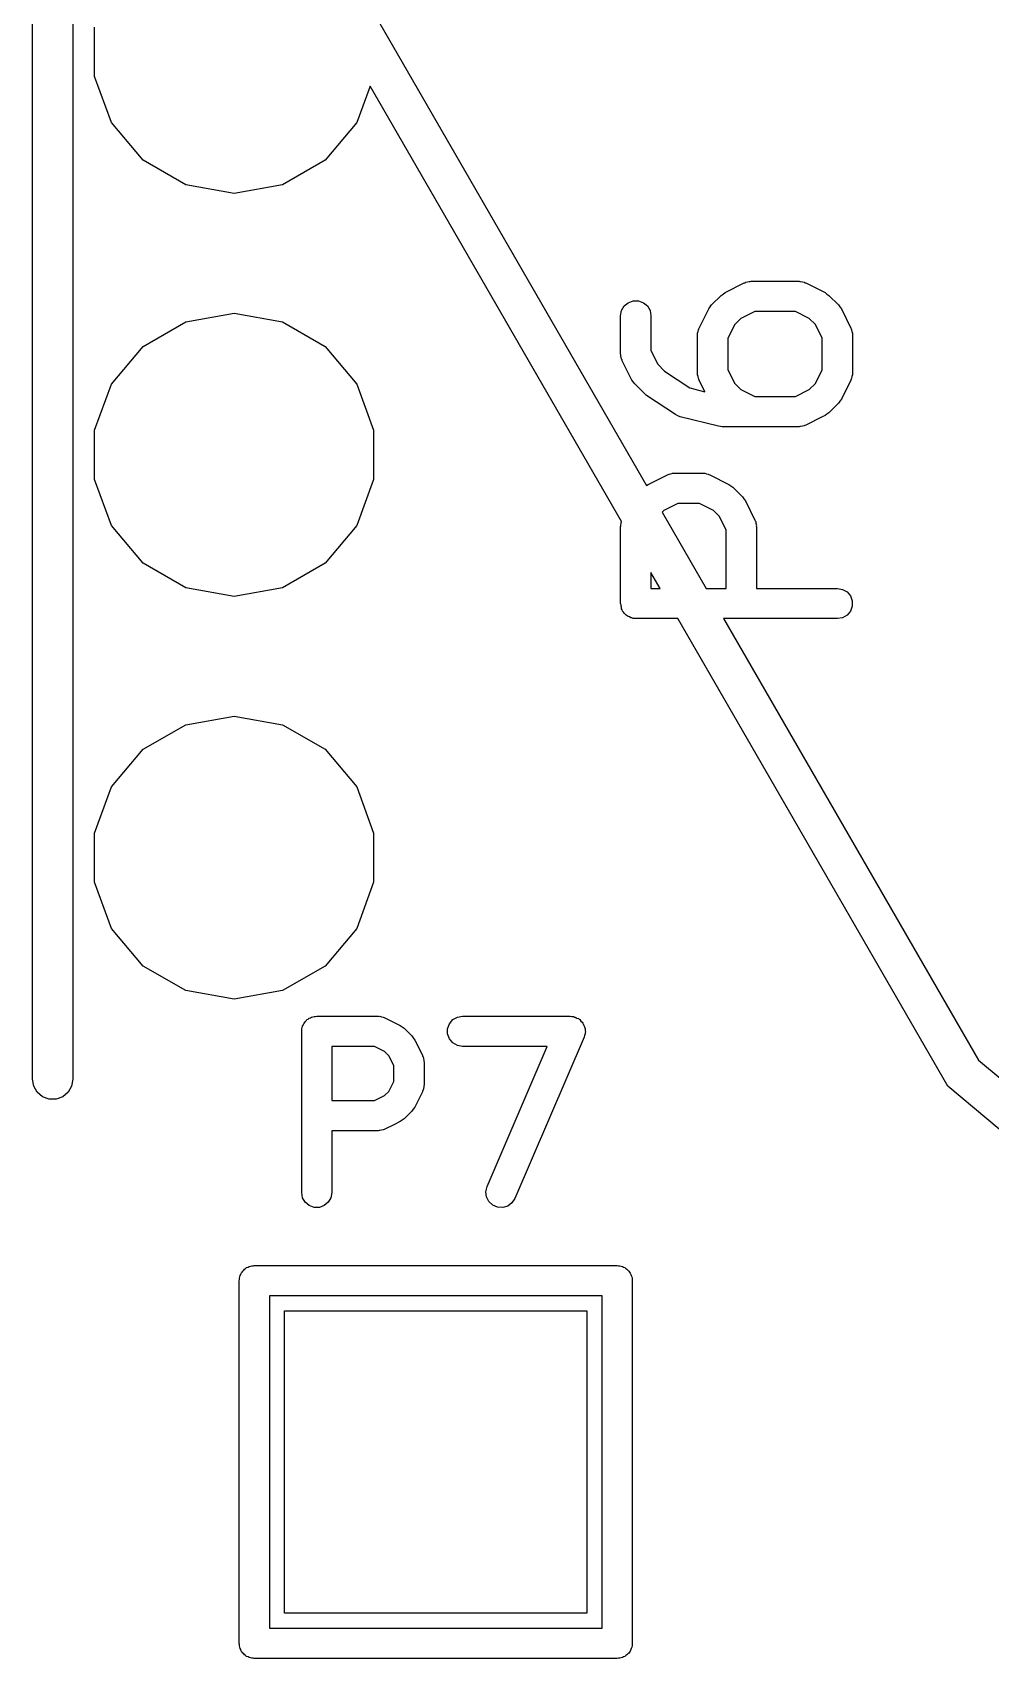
# Model space of a CAD drawing. Extents: x 173.7 to 226.3, y -126 to -74.1.
# Drawn here: x 181 to 185.75, y -114.97 to -106.9 of the extents above; entities that cross this region are included whole.
import ezdxf

# ---------------------------------------------------------------- set-up
doc = ezdxf.new("R2010")
doc.units = 0
doc.header["$MEASUREMENT"] = 0
doc.layers.add('BLACK', color=7, linetype='CONTINUOUS')

msp = doc.modelspace()

# ---------------------------------------------------------------- linework, layer by layer
at = {"layer": 'Black'}
for p, q in [((181, -112.1), (181, -88)), ((181.2, -100.435), (181.2, -112.1)), ((182.623, -106.687), (184.046, -109.153)), ((181.308, -107.122), (181.308, -106.878)), ((181.391, -107.351), (181.308, -107.122)), ((182.674, -107.171), (182.609, -107.351)), ((183.922, -109.332), (182.674, -107.171)), ((181.548, -107.538), (181.391, -107.351)), ((182.609, -107.351), (182.452, -107.538)), ((181.76, -107.66), (181.548, -107.538)), ((182.452, -107.538), (182.24, -107.66)), ((182, -107.703), (181.76, -107.66)), ((182.24, -107.66), (182, -107.703)), ((184.435, -108.195), (184.53, -108.147)), ((184.53, -108.147), (184.534, -108.146)), ((184.534, -108.146), (184.538, -108.144)), ((184.538, -108.144), (184.547, -108.142)), ((184.547, -108.142), (184.555, -108.14)), ((184.555, -108.14), (184.56, -108.14)), ((184.56, -108.14), (184.564, -108.139)), ((184.564, -108.139), (184.802, -108.139)), ((184.802, -108.139), (184.806, -108.14)), ((184.806, -108.14), (184.81, -108.14)), ((184.81, -108.14), (184.819, -108.142)), ((184.819, -108.142), (184.828, -108.144)), ((184.828, -108.144), (184.831, -108.146)), ((184.831, -108.146), (184.835, -108.147)), ((184.835, -108.147), (184.931, -108.195)), ((184.368, -108.256), (184.416, -108.209)), ((184.416, -108.209), (184.425, -108.202)), ((184.425, -108.202), (184.435, -108.195)), ((184.931, -108.195), (184.94, -108.202)), ((184.94, -108.202), (184.95, -108.209)), ((184.95, -108.209), (184.998, -108.256)), ((181.76, -108.34), (182, -108.297)), ((182, -108.297), (182.24, -108.34)), ((183.917, -108.31), (183.922, -108.284)), ((183.917, -108.5), (183.917, -108.31)), ((183.922, -108.284), (183.935, -108.261)), ((183.935, -108.261), (183.955, -108.245)), ((183.955, -108.245), (183.979, -108.236)), ((183.979, -108.236), (184.005, -108.236)), ((184.005, -108.236), (184.03, -108.245)), ((184.03, -108.245), (184.05, -108.261)), ((184.05, -108.261), (184.063, -108.284)), ((184.063, -108.284), (184.067, -108.31)), ((184.067, -108.31), (184.067, -108.482)), ((184.306, -108.371), (184.354, -108.276)), ((184.354, -108.276), (184.361, -108.266)), ((184.361, -108.266), (184.368, -108.256)), ((184.582, -108.289), (184.513, -108.324)), ((184.784, -108.289), (184.582, -108.289)), ((184.853, -108.324), (184.784, -108.289)), ((184.998, -108.256), (185.005, -108.266)), ((185.005, -108.266), (185.012, -108.276)), ((185.012, -108.276), (185.059, -108.371)), ((181.548, -108.462), (181.76, -108.34)), ((182.24, -108.34), (182.452, -108.462)), ((184.299, -108.396), (184.301, -108.388)), ((184.301, -108.388), (184.303, -108.379)), ((184.303, -108.379), (184.305, -108.375)), ((184.305, -108.375), (184.306, -108.371)), ((184.483, -108.354), (184.448, -108.422)), ((184.513, -108.324), (184.483, -108.354)), ((184.883, -108.354), (184.853, -108.324)), ((184.917, -108.422), (184.883, -108.354)), ((185.059, -108.371), (185.061, -108.375)), ((185.061, -108.375), (185.063, -108.379)), ((185.063, -108.379), (185.064, -108.388)), ((185.064, -108.388), (185.067, -108.396)), ((181.391, -108.649), (181.548, -108.462)), ((182.452, -108.462), (182.609, -108.649)), ((184.298, -108.405), (184.299, -108.401)), ((184.298, -108.595), (184.298, -108.405)), ((184.299, -108.401), (184.299, -108.396)), ((184.448, -108.422), (184.448, -108.578)), ((184.917, -108.578), (184.917, -108.422)), ((185.067, -108.396), (185.067, -108.401)), ((185.067, -108.401), (185.067, -108.405)), ((185.067, -108.405), (185.067, -108.595)), ((183.918, -108.504), (183.917, -108.5)), ((183.918, -108.509), (183.918, -108.504)), ((183.92, -108.517), (183.918, -108.509)), ((183.922, -108.526), (183.92, -108.517)), ((183.924, -108.529), (183.922, -108.526)), ((183.925, -108.534), (183.924, -108.529)), ((183.973, -108.629), (183.925, -108.534)), ((184.067, -108.482), (184.102, -108.551)), ((184.102, -108.551), (184.135, -108.585)), ((183.98, -108.638), (183.973, -108.629)), ((184.135, -108.585), (184.261, -108.668)), ((184.299, -108.599), (184.298, -108.595)), ((184.299, -108.604), (184.299, -108.599)), ((184.301, -108.612), (184.299, -108.604)), ((184.303, -108.621), (184.301, -108.612)), ((184.305, -108.625), (184.303, -108.621)), ((184.306, -108.629), (184.305, -108.625)), ((184.335, -108.687), (184.306, -108.629)), ((184.448, -108.578), (184.483, -108.646)), ((184.883, -108.646), (184.917, -108.578)), ((185.059, -108.629), (185.012, -108.724)), ((185.061, -108.625), (185.059, -108.629)), ((185.063, -108.621), (185.061, -108.625)), ((185.064, -108.612), (185.063, -108.621)), ((185.067, -108.604), (185.064, -108.612)), ((185.067, -108.595), (185.067, -108.599)), ((185.067, -108.599), (185.067, -108.604)), ((181.308, -108.878), (181.391, -108.649)), ((182.609, -108.649), (182.692, -108.878)), ((183.987, -108.648), (183.98, -108.638)), ((184.035, -108.696), (183.987, -108.648)), ((184.041, -108.7), (184.035, -108.696)), ((184.046, -108.705), (184.041, -108.7)), ((184.189, -108.8), (184.046, -108.705)), ((184.261, -108.668), (184.335, -108.687)), ((184.483, -108.646), (184.513, -108.676)), ((184.513, -108.676), (184.582, -108.711)), ((184.582, -108.711), (184.784, -108.711)), ((184.784, -108.711), (184.853, -108.676)), ((184.853, -108.676), (184.883, -108.646)), ((184.95, -108.791), (184.94, -108.798)), ((184.998, -108.744), (184.95, -108.791)), ((185.005, -108.734), (184.998, -108.744)), ((185.012, -108.724), (185.005, -108.734)), ((184.201, -108.806), (184.189, -108.8)), ((184.212, -108.811), (184.201, -108.806)), ((184.403, -108.858), (184.212, -108.811)), ((184.412, -108.859), (184.403, -108.858)), ((184.421, -108.861), (184.412, -108.859)), ((184.802, -108.861), (184.421, -108.861)), ((184.806, -108.86), (184.802, -108.861)), ((184.81, -108.86), (184.806, -108.86)), ((184.819, -108.858), (184.81, -108.86)), ((184.828, -108.856), (184.819, -108.858)), ((184.831, -108.854), (184.828, -108.856)), ((184.835, -108.853), (184.831, -108.854)), ((184.917, -108.812), (184.835, -108.853)), ((184.931, -108.805), (184.917, -108.812)), ((184.94, -108.798), (184.931, -108.805)), ((181.308, -109.122), (181.308, -108.878)), ((182.692, -108.878), (182.692, -109.122)), ((184.054, -109.147), (184.149, -109.1)), ((184.149, -109.1), (184.153, -109.098)), ((184.153, -109.098), (184.157, -109.096)), ((184.157, -109.096), (184.166, -109.095)), ((184.166, -109.095), (184.174, -109.092)), ((184.174, -109.092), (184.179, -109.092)), ((184.179, -109.092), (184.183, -109.092)), ((184.183, -109.092), (184.326, -109.092)), ((184.326, -109.092), (184.33, -109.092)), ((184.33, -109.092), (184.334, -109.092)), ((184.334, -109.092), (184.343, -109.095)), ((184.343, -109.095), (184.351, -109.096)), ((184.351, -109.096), (184.355, -109.098)), ((184.355, -109.098), (184.359, -109.1)), ((184.359, -109.1), (184.454, -109.147)), ((181.391, -109.351), (181.308, -109.122)), ((182.692, -109.122), (182.609, -109.351)), ((184.046, -109.153), (184.054, -109.147)), ((184.454, -109.147), (184.464, -109.154)), ((184.464, -109.154), (184.474, -109.161)), ((184.474, -109.161), (184.522, -109.209)), ((184.132, -109.276), (184.123, -109.285)), ((184.201, -109.242), (184.132, -109.276)), ((184.308, -109.242), (184.201, -109.242)), ((184.377, -109.276), (184.308, -109.242)), ((184.407, -109.306), (184.377, -109.276)), ((184.522, -109.209), (184.528, -109.219)), ((184.528, -109.219), (184.536, -109.228)), ((184.536, -109.228), (184.583, -109.324)), ((181.548, -109.538), (181.391, -109.351)), ((182.609, -109.351), (182.452, -109.538)), ((183.917, -109.357), (183.918, -109.353)), ((183.917, -109.738), (183.917, -109.357)), ((183.918, -109.349), (183.92, -109.34)), ((183.918, -109.353), (183.918, -109.349)), ((183.92, -109.34), (183.922, -109.332)), ((184.123, -109.285), (184.341, -109.663)), ((184.441, -109.375), (184.407, -109.306)), ((184.583, -109.324), (184.585, -109.328)), ((184.585, -109.328), (184.587, -109.331)), ((184.587, -109.331), (184.588, -109.34)), ((184.588, -109.34), (184.591, -109.349)), ((184.591, -109.349), (184.59, -109.353)), ((184.59, -109.353), (184.591, -109.357)), ((184.591, -109.357), (184.591, -109.663)), ((184.441, -109.663), (184.441, -109.375)), ((181.76, -109.66), (181.548, -109.538)), ((182.452, -109.538), (182.24, -109.66)), ((184.067, -109.584), (184.067, -109.663)), ((184.113, -109.663), (184.067, -109.584)), ((182, -109.703), (181.76, -109.66)), ((182.24, -109.66), (182, -109.703)), ((184.067, -109.663), (184.113, -109.663)), ((184.341, -109.663), (184.441, -109.663)), ((184.591, -109.663), (184.992, -109.663)), ((184.992, -109.663), (185.018, -109.668)), ((185.018, -109.668), (185.041, -109.681)), ((185.041, -109.681), (185.057, -109.701)), ((183.919, -109.745), (183.917, -109.738)), ((183.919, -109.751), (183.919, -109.745)), ((183.921, -109.757), (183.919, -109.751)), ((183.922, -109.764), (183.921, -109.757)), ((183.925, -109.769), (183.922, -109.764)), ((185.057, -109.701), (185.066, -109.725)), ((185.066, -109.751), (185.057, -109.776)), ((185.066, -109.725), (185.066, -109.751)), ((183.927, -109.776), (183.925, -109.769)), ((183.932, -109.781), (183.927, -109.776)), ((183.935, -109.786), (183.932, -109.781)), ((183.94, -109.791), (183.935, -109.786)), ((183.944, -109.796), (183.94, -109.791)), ((183.95, -109.799), (183.944, -109.796)), ((183.955, -109.803), (183.95, -109.799)), ((183.961, -109.805), (183.955, -109.803)), ((183.967, -109.809), (183.961, -109.805)), ((183.973, -109.81), (183.967, -109.809)), ((183.979, -109.812), (183.973, -109.81)), ((183.986, -109.812), (183.979, -109.812)), ((183.992, -109.813), (183.986, -109.812)), ((184.2, -109.813), (183.992, -109.813)), ((185.54, -112.134), (184.2, -109.813)), ((184.992, -109.813), (184.427, -109.813)), ((184.427, -109.813), (185.693, -112.005)), ((185.018, -109.809), (184.992, -109.813)), ((185.041, -109.796), (185.018, -109.809)), ((185.057, -109.776), (185.041, -109.796)), ((181.76, -110.34), (182, -110.297)), ((182, -110.297), (182.24, -110.34)), ((181.548, -110.462), (181.76, -110.34)), ((182.24, -110.34), (182.452, -110.462)), ((181.391, -110.649), (181.548, -110.462)), ((182.452, -110.462), (182.609, -110.649)), ((181.308, -110.878), (181.391, -110.649)), ((182.609, -110.649), (182.692, -110.878)), ((181.308, -111.122), (181.308, -110.878)), ((182.692, -110.878), (182.692, -111.122)), ((181.391, -111.351), (181.308, -111.122)), ((182.692, -111.122), (182.609, -111.351)), ((181.548, -111.538), (181.391, -111.351)), ((182.609, -111.351), (182.452, -111.538)), ((181.76, -111.66), (181.548, -111.538)), ((182.452, -111.538), (182.24, -111.66)), ((182, -111.703), (181.76, -111.66)), ((182.24, -111.66), (182, -111.703)), ((182.335, -111.862), (182.336, -111.855)), ((182.335, -112.662), (182.335, -111.862)), ((182.336, -111.849), (182.338, -111.843)), ((182.336, -111.855), (182.336, -111.849)), ((182.338, -111.843), (182.339, -111.836)), ((182.339, -111.836), (182.342, -111.831)), ((182.342, -111.831), (182.345, -111.824)), ((182.345, -111.824), (182.349, -111.819)), ((182.349, -111.819), (182.352, -111.814)), ((182.352, -111.814), (182.357, -111.809)), ((182.357, -111.809), (182.361, -111.804)), ((182.361, -111.804), (182.367, -111.801)), ((182.367, -111.801), (182.372, -111.797)), ((182.372, -111.797), (182.378, -111.795)), ((182.378, -111.795), (182.384, -111.791)), ((182.384, -111.791), (182.39, -111.79)), ((182.39, -111.79), (182.397, -111.788)), ((182.397, -111.788), (182.403, -111.788)), ((182.403, -111.788), (182.41, -111.787)), ((182.41, -111.787), (182.714, -111.787)), ((182.714, -111.787), (182.719, -111.788)), ((182.719, -111.788), (182.723, -111.787)), ((182.723, -111.787), (182.731, -111.79)), ((182.731, -111.79), (182.74, -111.791)), ((182.74, -111.791), (182.744, -111.794)), ((182.744, -111.794), (182.748, -111.795)), ((182.748, -111.795), (182.824, -111.833)), ((182.824, -111.833), (182.834, -111.84)), ((182.834, -111.84), (182.844, -111.847)), ((182.844, -111.847), (182.882, -111.885)), ((183.059, -111.849), (183.068, -111.824)), ((183.059, -111.875), (183.059, -111.849)), ((183.068, -111.824), (183.085, -111.804)), ((183.085, -111.804), (183.108, -111.791)), ((183.108, -111.791), (183.133, -111.787)), ((183.133, -111.787), (183.667, -111.787)), ((183.667, -111.787), (183.675, -111.788)), ((183.675, -111.788), (183.684, -111.789)), ((183.684, -111.789), (183.688, -111.791)), ((183.688, -111.791), (183.692, -111.791)), ((183.692, -111.791), (183.7, -111.796)), ((183.7, -111.796), (183.708, -111.799)), ((183.708, -111.799), (183.711, -111.802)), ((183.711, -111.802), (183.715, -111.804)), ((183.715, -111.804), (183.72, -111.811)), ((183.72, -111.811), (183.727, -111.817)), ((183.727, -111.817), (183.729, -111.821)), ((183.729, -111.821), (183.732, -111.824)), ((183.732, -111.824), (183.735, -111.833)), ((183.735, -111.833), (183.738, -111.84)), ((183.738, -111.84), (183.739, -111.845)), ((183.739, -111.845), (183.741, -111.849)), ((183.741, -111.849), (183.741, -111.858)), ((183.741, -111.858), (183.742, -111.866)), ((182.697, -111.937), (182.485, -111.937)), ((182.485, -111.937), (182.485, -112.206)), ((182.746, -111.962), (182.697, -111.937)), ((182.882, -111.885), (182.888, -111.895)), ((182.888, -111.895), (182.896, -111.905)), ((182.896, -111.905), (182.934, -111.981)), ((183.068, -111.899), (183.059, -111.875)), ((183.085, -111.919), (183.068, -111.899)), ((183.108, -111.932), (183.085, -111.919)), ((183.133, -111.937), (183.108, -111.932)), ((183.553, -111.937), (183.133, -111.937)), ((183.255, -112.632), (183.553, -111.937)), ((183.736, -111.891), (183.393, -112.691)), ((183.738, -111.883), (183.736, -111.891)), ((183.741, -111.875), (183.738, -111.883)), ((183.742, -111.866), (183.741, -111.87)), ((183.741, -111.87), (183.741, -111.875)), ((182.767, -111.983), (182.746, -111.962)), ((182.792, -112.032), (182.767, -111.983)), ((182.934, -111.981), (182.935, -111.985)), ((182.935, -111.985), (182.937, -111.989)), ((182.937, -111.989), (182.939, -111.997)), ((182.939, -111.997), (182.941, -112.006)), ((182.941, -112.006), (182.941, -112.01)), ((182.941, -112.01), (182.942, -112.014)), ((182.942, -112.014), (182.942, -112.129)), ((185.693, -112.005), (186.335, -112.544)), ((181.006, -112.134), (181, -112.1)), ((181.2, -112.1), (181.194, -112.134)), ((182.792, -112.111), (182.792, -112.032)), ((181.023, -112.164), (181.006, -112.134)), ((181.05, -112.187), (181.023, -112.164)), ((181.177, -112.164), (181.15, -112.187)), ((181.194, -112.134), (181.177, -112.164)), ((182.697, -112.206), (182.746, -112.181)), ((182.746, -112.181), (182.767, -112.16)), ((182.767, -112.16), (182.792, -112.111)), ((182.934, -112.162), (182.896, -112.238)), ((182.935, -112.158), (182.934, -112.162)), ((182.937, -112.154), (182.935, -112.158)), ((182.939, -112.146), (182.937, -112.154)), ((182.941, -112.137), (182.939, -112.146)), ((182.942, -112.129), (182.941, -112.133)), ((182.941, -112.133), (182.941, -112.137)), ((186.602, -113.025), (185.54, -112.134)), ((181.083, -112.198), (181.05, -112.187)), ((181.117, -112.198), (181.083, -112.198)), ((181.15, -112.187), (181.117, -112.198)), ((182.485, -112.206), (182.697, -112.206)), ((182.882, -112.258), (182.844, -112.296)), ((182.888, -112.248), (182.882, -112.258)), ((182.896, -112.238), (182.888, -112.248)), ((182.748, -112.348), (182.744, -112.349)), ((182.792, -112.326), (182.748, -112.348)), ((182.824, -112.31), (182.792, -112.326)), ((182.834, -112.303), (182.824, -112.31)), ((182.844, -112.296), (182.834, -112.303)), ((182.714, -112.356), (182.485, -112.356)), ((182.485, -112.356), (182.485, -112.662)), ((182.719, -112.355), (182.714, -112.356)), ((182.723, -112.355), (182.719, -112.355)), ((182.731, -112.353), (182.723, -112.355)), ((182.74, -112.351), (182.731, -112.353)), ((182.744, -112.349), (182.74, -112.351)), ((182.339, -112.688), (182.335, -112.662)), ((182.485, -112.662), (182.48, -112.688)), ((183.249, -112.658), (183.255, -112.632)), ((183.252, -112.684), (183.249, -112.658)), ((182.352, -112.71), (182.339, -112.688)), ((182.372, -112.727), (182.352, -112.71)), ((182.397, -112.736), (182.372, -112.727)), ((182.423, -112.736), (182.397, -112.736)), ((182.447, -112.727), (182.423, -112.736)), ((182.467, -112.71), (182.447, -112.727)), ((182.48, -112.688), (182.467, -112.71)), ((183.264, -112.707), (183.252, -112.684)), ((183.283, -112.725), (183.264, -112.707)), ((183.307, -112.735), (183.283, -112.725)), ((183.333, -112.736), (183.307, -112.735)), ((183.358, -112.729), (183.333, -112.736)), ((183.378, -112.713), (183.358, -112.729)), ((183.393, -112.691), (183.378, -112.713)), ((182.028, -113.081), (182.03, -113.074)), ((182.03, -113.074), (182.033, -113.069)), ((182.033, -113.069), (182.035, -113.062)), ((182.035, -113.062), (182.039, -113.057)), ((182.039, -113.057), (182.043, -113.052)), ((182.043, -113.052), (182.048, -113.048)), ((182.048, -113.048), (182.052, -113.043)), ((182.052, -113.043), (182.057, -113.039)), ((182.057, -113.039), (182.062, -113.035)), ((182.062, -113.035), (182.069, -113.033)), ((182.069, -113.033), (182.074, -113.03)), ((182.074, -113.03), (182.081, -113.028)), ((182.081, -113.028), (182.087, -113.026)), ((182.087, -113.026), (182.094, -113.026)), ((182.094, -113.026), (182.1, -113.025)), ((182.1, -113.025), (183.9, -113.025)), ((183.9, -113.025), (183.906, -113.026)), ((183.906, -113.026), (183.913, -113.026)), ((183.913, -113.026), (183.919, -113.028)), ((183.919, -113.028), (183.926, -113.03)), ((183.926, -113.03), (183.931, -113.033)), ((183.931, -113.033), (183.938, -113.035)), ((183.938, -113.035), (183.943, -113.039)), ((183.943, -113.039), (183.948, -113.043)), ((183.948, -113.043), (183.952, -113.048)), ((183.952, -113.048), (183.957, -113.052)), ((183.957, -113.052), (183.961, -113.057)), ((183.961, -113.057), (183.965, -113.062)), ((183.965, -113.062), (183.967, -113.069)), ((183.967, -113.069), (183.97, -113.074)), ((183.97, -113.074), (183.972, -113.081)), ((182.025, -113.1), (182.026, -113.094)), ((182.025, -114.9), (182.025, -113.1)), ((182.026, -113.087), (182.028, -113.081)), ((182.026, -113.094), (182.026, -113.087)), ((183.972, -113.081), (183.974, -113.087)), ((183.974, -113.087), (183.974, -113.094)), ((183.974, -113.094), (183.975, -113.1)), ((183.975, -113.1), (183.975, -114.9)), ((183.825, -113.175), (182.175, -113.175)), ((182.175, -113.175), (182.175, -114.825)), ((183.825, -114.825), (183.825, -113.175)), ((182.25, -114.75), (182.25, -113.25)), ((182.25, -113.25), (183.75, -113.25)), ((183.75, -113.25), (183.75, -114.75)), ((183.75, -114.75), (182.25, -114.75)), ((182.175, -114.825), (183.825, -114.825)), ((182.026, -114.906), (182.025, -114.9)), ((182.026, -114.913), (182.026, -114.906)), ((182.028, -114.919), (182.026, -114.913)), ((182.03, -114.926), (182.028, -114.919)), ((182.033, -114.931), (182.03, -114.926)), ((182.035, -114.938), (182.033, -114.931)), ((183.967, -114.931), (183.965, -114.938)), ((183.97, -114.926), (183.967, -114.931)), ((183.972, -114.919), (183.97, -114.926)), ((183.974, -114.913), (183.972, -114.919)), ((183.975, -114.9), (183.974, -114.906)), ((183.974, -114.906), (183.974, -114.913)), ((182.039, -114.943), (182.035, -114.938)), ((182.043, -114.948), (182.039, -114.943)), ((182.048, -114.952), (182.043, -114.948)), ((182.052, -114.957), (182.048, -114.952)), ((182.057, -114.961), (182.052, -114.957)), ((182.062, -114.965), (182.057, -114.961)), ((182.069, -114.967), (182.062, -114.965)), ((182.074, -114.97), (182.069, -114.967)), ((182.081, -114.972), (182.074, -114.97)), ((182.087, -114.974), (182.081, -114.972)), ((182.094, -114.974), (182.087, -114.974)), ((182.1, -114.975), (182.094, -114.974)), ((183.9, -114.975), (182.1, -114.975)), ((183.906, -114.974), (183.9, -114.975)), ((183.913, -114.974), (183.906, -114.974)), ((183.919, -114.972), (183.913, -114.974)), ((183.926, -114.97), (183.919, -114.972)), ((183.931, -114.967), (183.926, -114.97)), ((183.938, -114.965), (183.931, -114.967)), ((183.943, -114.961), (183.938, -114.965)), ((183.948, -114.957), (183.943, -114.961)), ((183.952, -114.952), (183.948, -114.957)), ((183.957, -114.948), (183.952, -114.952)), ((183.961, -114.943), (183.957, -114.948)), ((183.965, -114.938), (183.961, -114.943))]:
    msp.add_line(p, q, dxfattribs=at)

doc.saveas('drawing.dxf')
